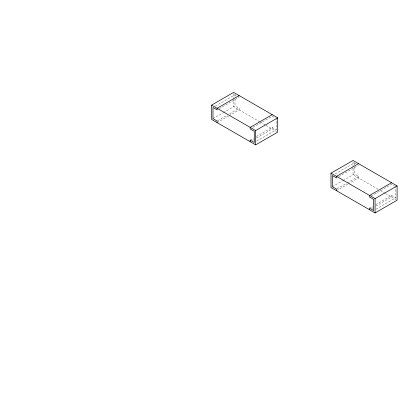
<?xml version="1.0" encoding="UTF-8"?>
<svg xmlns="http://www.w3.org/2000/svg" width="418" height="418" viewBox="0 0 418 418"><rect width="100%" height="100%" fill="white"/><g stroke="black" fill="none" stroke-linecap="round" stroke-linejoin="round"><path stroke-width="0.31" stroke-dasharray="2.09 1.57" d="M215.239 106.193L235.015 94.776L236.562 95.675M219.372 108.581L239.143 97.164L237.079 95.973M212.981 118.634L223.149 112.761M223.468 112.578L235.015 105.911L239.143 108.293L239.143 109.887L228.975 115.755M217.673 120.692L227.282 115.143M229.539 113.842L239.143 108.293M217.109 122.605L228.411 116.084M252.984 127.338L272.196 116.246L275.295 118.033M250.163 140.098L253.554 138.139M256.375 136.508L272.196 127.375L276.324 129.763L276.324 118.628M252.42 140.385L253.554 139.732M256.375 138.102L272.196 128.969L272.196 127.375M256.553 141.179L276.324 129.763M335.199 173.94L354.412 162.848L356.476 164.039M338.768 176.652L358.539 165.235M332.378 186.7L342.865 180.644M343.11 180.503L354.412 173.977L358.539 176.365L358.539 177.953L348.936 183.502M337.07 188.758L346.679 183.215M347.243 182.885L358.539 176.365M336.506 190.676L348.372 183.826M371.252 196.058L391.593 184.317L394.691 186.104M369.559 208.169L372.95 206.21M375.772 204.58L391.593 195.446L395.721 197.829L395.721 186.7M371.816 208.451L372.95 207.798M375.772 206.168L391.593 197.035L391.593 195.446M375.949 209.246L395.721 197.829M378.149 189.276L353.032 174.776L353.032 161.766M380.39 190.566L384.868 193.153M385.427 193.477L395.998 199.579M259.871 121.852L233.636 106.705L233.636 99.552M260.43 122.176L265.472 125.087M266.031 125.41L276.601 131.513M354.412 162.848L354.412 166.557M354.412 167.179L354.412 173.977M235.015 94.776L235.015 96.636M235.015 99.108L235.015 105.911M233.636 93.695L233.636 98.899"/><path stroke-width="0.63" d="M211.602 105.117L233.636 92.394L277.704 117.834L277.704 132.145L255.67 144.868L211.602 119.428L211.602 105.117L255.67 130.557L277.704 117.834M239.143 95.576L217.109 108.293L217.109 109.887L212.981 107.499L212.981 118.634L217.109 121.016L217.109 122.605M272.196 114.657L250.163 127.375L250.163 128.969L254.29 131.351L254.29 142.486L250.163 140.098L250.163 141.686M330.999 173.183L353.032 160.465L397.1 185.905L397.1 200.217L375.066 212.94L330.999 187.494L330.999 173.183L375.066 198.628L397.1 185.905M358.539 163.642L336.506 176.365L336.506 177.953L332.378 175.57L332.378 186.7L336.506 189.088L336.506 190.676M391.593 182.723L369.559 195.446L369.559 197.035L373.687 199.423L373.687 210.552L369.559 208.169L369.559 209.758M375.066 198.628L375.066 212.94M255.67 130.557L255.67 144.868"/></g></svg>
